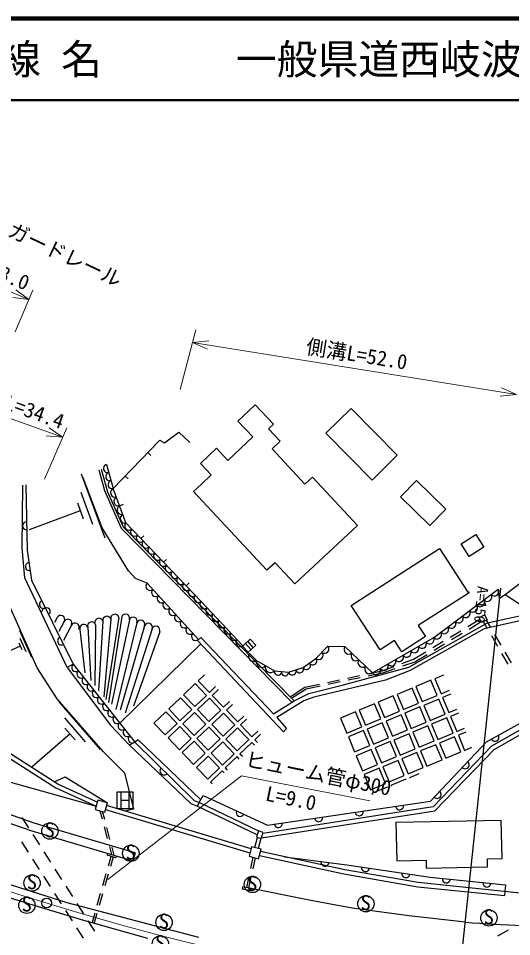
# Model space of a CAD drawing. Units: millimetres, scale not verified. Extents: x 40000 to 680000, y 20000 to 380000.
# Drawn here: x 190134 to 250487, y 267647 to 380000 of the extents above; entities that cross this region are included whole.
import ezdxf
from ezdxf.enums import TextEntityAlignment as Align

# ---------------------------------------------------------------- set-up
doc = ezdxf.new("R2010")
doc.units = ezdxf.units.MM
doc.header["$LTSCALE"] = 1000
doc.linetypes.add('CHAIN', pattern=[18.5, 12, -1.5, 3.5, -1.5])
for name, color, linetype, lineweight in [('M-BGD', 7, 'Continuous', 25), ('M-BMK', 2, 'CHAIN', 13), ('M-BMK-OTRS', 5, 'Continuous', 25), ('M-BMK-SRVR', 3, 'Continuous', 25), ('M-STR-HTXT', 7, 'Continuous', 13), ('M-STR-STRC', 7, 'Continuous', 25), ('M-STR-STRD', 7, 'Continuous', 25), ('M-TTL', 2, 'Continuous', 140), ('M-TTL-LINE', 7, 'Continuous', 50)]:
    doc.layers.add(name, color=color, linetype=linetype, lineweight=lineweight)
doc.layers.add('M-TTL-TXT', color=7, linetype='Continuous')
doc.styles.add('ＭＳ ゴシック', font='')
doc.styles.get('ＭＳ ゴシック').set_extended_font_data('MS Gothic')

msp = doc.modelspace()

# ---------------------------------------------------------------- linework, layer by layer
at = {"layer": 'M-BGD'}
for p, q in [((205989, 326875), (206348, 326528)), ((200274, 324824), (201043, 322064)), ((200909, 325420), (201736, 322471)), ((197823, 324257), (200733, 316432)), ((200384, 317656), (198080, 323787)), ((203210, 323997), (203570, 323650)), ((190618, 315215), (190681, 322891)), ((212534, 323023), (211550, 322104)), ((197768, 322010), (199223, 318097)), ((201043, 322064), (202970, 317776)), ((220554, 312474), (211550, 322104)), ((197349, 320741), (198077, 318784)), ((202513, 320367), (202982, 320541)), ((197713, 319762), (191453, 317435)), ((203593, 312415), (200384, 317656)), ((202970, 317776), (223868, 296484)), ((205120, 316352), (205481, 316698)), ((190944, 311538), (190618, 315215)), ((207885, 313462), (208247, 313808)), ((256209, 314450), (249696, 309483)), ((204468, 311455), (203593, 312415)), ((221538, 313393), (220554, 312474)), ((223952, 310811), (221538, 313393)), ((196085, 300576), (190944, 311538)), ((205886, 310901), (204468, 311455)), ((192441, 300539), (188014, 310386)), ((205886, 310901), (212176, 304004)), ((210651, 310572), (211012, 310918)), ((249019, 309039), (248859, 310166)), ((249696, 309483), (249019, 309039)), ((251576, 308251), (249696, 309483)), ((212481, 308660), (217615, 303240)), ((193095, 307613), (192979, 307392)), ((202784, 306798), (201179, 296308)), ((247553, 306023), (252396, 307116)), ((194865, 306682), (194543, 306070)), ((195750, 306216), (195092, 304966)), ((196635, 305751), (195642, 303862)), ((199574, 305802), (199473, 298382)), ((200470, 306228), (199958, 297706)), ((201440, 306471), (200571, 296976)), ((202410, 306713), (200849, 296659)), ((203713, 306426), (201523, 296100)), ((204641, 306055), (202059, 295449)), ((205570, 305684), (202592, 295357)), ((237895, 300630), (247553, 306023)), ((245123, 305581), (246608, 306471)), ((246774, 306149), (245279, 305246)), ((247547, 305299), (247034, 306180)), ((252791, 306553), (247126, 305290)), ((247389, 306364), (247899, 305487)), ((190276, 305112), (191744, 301846)), ((197664, 305210), (198281, 299912)), ((198619, 305506), (199005, 298972)), ((206498, 305312), (203204, 294990)), ((207427, 304941), (204210, 295860)), ((247126, 305290), (238087, 300193)), ((242979, 304296), (244266, 305067)), ((244424, 304728), (243140, 303952)), ((248401, 304622), (249154, 303325)), ((190173, 303593), (190540, 302777)), ((190316, 304148), (191050, 302515)), ((212444, 303473), (202553, 293768)), ((212049, 303892), (212452, 304247)), ((222584, 292702), (212049, 303892)), ((212452, 304247), (221366, 294918)), ((217423, 303050), (218487, 304044)), ((218590, 302766), (217920, 303514)), ((218873, 303029), (218205, 303780)), ((218487, 304044), (219172, 303306)), ((240835, 303011), (242121, 303782)), ((242284, 303434), (241001, 302658)), ((248804, 303138), (248049, 304434)), ((190356, 303185), (187744, 302011)), ((218240, 302443), (217560, 303178)), ((219172, 303306), (218125, 302335)), ((227995, 303207), (230095, 303138)), ((238493, 301607), (239977, 302497)), ((250061, 300977), (249307, 302273)), ((249656, 302461), (250410, 301163)), ((237039, 301064), (238493, 301607)), ((238651, 301237), (237135, 300724)), ((240145, 302141), (238651, 301237)), ((267829, 302216), (248031, 290943)), ((194900, 296746), (192441, 300539)), ((196851, 300978), (196085, 300576)), ((196085, 300576), (201407, 293503)), ((196851, 300978), (204398, 291435)), ((229745, 298418), (237895, 300630)), ((232857, 299789), (234649, 300172)), ((234649, 300172), (236103, 300714)), ((236188, 300403), (234672, 299891)), ((238087, 300193), (235041, 299043)), ((212894, 299689), (212134, 298961)), ((212134, 298961), (213519, 297517)), ((235041, 299043), (226270, 296959)), ((227967, 298746), (229434, 299059)), ((230412, 299268), (231879, 299581)), ((231958, 299319), (230490, 299010)), ((234672, 299891), (232936, 299525)), ((240619, 299016), (238774, 298246)), ((241390, 297170), (240619, 299016)), ((242150, 299655), (241081, 299209)), ((241081, 299209), (241851, 297363)), ((211774, 298615), (210330, 297231)), ((213158, 297171), (211774, 298615)), ((213519, 297517), (214268, 298236)), ((214611, 297873), (213865, 297157)), ((223371, 296990), (225196, 298155)), ((225330, 297924), (223557, 296803)), ((225196, 298155), (226989, 298537)), ((227065, 298289), (225330, 297924)), ((225654, 297394), (229745, 298418)), ((229511, 298804), (228044, 298495)), ((238312, 298054), (236466, 297283)), ((239082, 296208), (238312, 298054)), ((238774, 298246), (239544, 296400)), ((241851, 297363), (242882, 297793)), ((200503, 290286), (194900, 296746)), ((209969, 296885), (208526, 295500)), ((211353, 295441), (209969, 296885)), ((210330, 297231), (211714, 295787)), ((211714, 295787), (213158, 297171)), ((213504, 296810), (212060, 295426)), ((214888, 295367), (213504, 296810)), ((213865, 297157), (215249, 295713)), ((223868, 296484), (225654, 297394)), ((226270, 296959), (225070, 296509)), ((236005, 297091), (234159, 296321)), ((236775, 295245), (236005, 297091)), ((236466, 297283), (237237, 295438)), ((239544, 296400), (241390, 297170)), ((241582, 296709), (239736, 295939)), ((242352, 294863), (241582, 296709)), ((243065, 297328), (242044, 296901)), ((242044, 296901), (242814, 295056)), ((195109, 296353), (200143, 290548)), ((208526, 295500), (209910, 294057)), ((215249, 295713), (215985, 296419)), ((216329, 296056), (215595, 295352)), ((221366, 294918), (223868, 296484)), ((225070, 296509), (221747, 294469)), ((233698, 296128), (231852, 295358)), ((234468, 294282), (233698, 296128)), ((234159, 296321), (234929, 294475)), ((237237, 295438), (239082, 296208)), ((239275, 295746), (237429, 294976)), ((240045, 293901), (239275, 295746)), ((239736, 295939), (240506, 294093)), ((195787, 294398), (198304, 291496)), ((208165, 295154), (206721, 293770)), ((209549, 293711), (208165, 295154)), ((209910, 294057), (211353, 295441)), ((211699, 295080), (210256, 293696)), ((213084, 293637), (211699, 295080)), ((212060, 295426), (213445, 293983)), ((213445, 293983), (214888, 295367)), ((215234, 295006), (213791, 293622)), ((216618, 293563), (215234, 295006)), ((215595, 295352), (216979, 293909)), ((216979, 293909), (217703, 294602)), ((221747, 294469), (222961, 293102)), ((231391, 295166), (229545, 294395)), ((229545, 294395), (230315, 292550)), ((232161, 293320), (231391, 295166)), ((231852, 295358), (232622, 293512)), ((234929, 294475), (236775, 295245)), ((236968, 294784), (235122, 294014)), ((237738, 292938), (236968, 294784)), ((237429, 294976), (238199, 293130)), ((240506, 294093), (242352, 294863)), ((242545, 294402), (240699, 293632)), ((243315, 292556), (242545, 294402)), ((242814, 295056), (243798, 295466)), ((243981, 295001), (243006, 294594)), ((243006, 294594), (243776, 292748)), ((201407, 293503), (203739, 291054)), ((206721, 293770), (208105, 292326)), ((208105, 292326), (209549, 293711)), ((209895, 293350), (208452, 291966)), ((211279, 291906), (209895, 293350)), ((210256, 293696), (211640, 292252)), ((211640, 292252), (213084, 293637)), ((213430, 293276), (211986, 291891)), ((214814, 291832), (213430, 293276)), ((213791, 293622), (215175, 292178)), ((215175, 292178), (216618, 293563)), ((218046, 294239), (217325, 293548)), ((217325, 293548), (218710, 292104)), ((230315, 292550), (232161, 293320)), ((232622, 293512), (234468, 294282)), ((234660, 293821), (232815, 293051)), ((235431, 291975), (234660, 293821)), ((235122, 294014), (235892, 292168)), ((238199, 293130), (240045, 293901)), ((240238, 293439), (238392, 292669)), ((241008, 291593), (240238, 293439)), ((240699, 293632), (241469, 291786)), ((196465, 292444), (191821, 288416)), ((195836, 293169), (197094, 291718)), ((216965, 293202), (215521, 291817)), ((218349, 291758), (216965, 293202)), ((218710, 292104), (219420, 292786)), ((219764, 292422), (219056, 291743)), ((222961, 293102), (222584, 292702)), ((232353, 292858), (230507, 292088)), ((233123, 291013), (232353, 292858)), ((232815, 293051), (233585, 291205)), ((235892, 292168), (237738, 292938)), ((237930, 292476), (236085, 291706)), ((238700, 290631), (237930, 292476)), ((238392, 292669), (239162, 290823)), ((241469, 291786), (243315, 292556)), ((243776, 292748), (244713, 293139)), ((244896, 292674), (243969, 292287)), ((243969, 292287), (244739, 290441)), ((204398, 291435), (203739, 291054)), ((203739, 291054), (211232, 283956)), ((204783, 291737), (204398, 291435)), ((212448, 284394), (204783, 291737)), ((208452, 291966), (209836, 290522)), ((209836, 290522), (211279, 291906)), ((211625, 291545), (210182, 290161)), ((213010, 290102), (211625, 291545)), ((211986, 291891), (213371, 290448)), ((213371, 290448), (214814, 291832)), ((215160, 291471), (213717, 290087)), ((216544, 290028), (215160, 291471)), ((215521, 291817), (216905, 290374)), ((216905, 290374), (218349, 291758)), ((218695, 291397), (217251, 290013)), ((219021, 291057), (218695, 291397)), ((219056, 291743), (219392, 291393)), ((230507, 292088), (231278, 290242)), ((231278, 290242), (233123, 291013)), ((233585, 291205), (235431, 291975)), ((235623, 291514), (233777, 290744)), ((236393, 289668), (235623, 291514)), ((236085, 291706), (236855, 289861)), ((239162, 290823), (241008, 291593)), ((241200, 291132), (239354, 290362)), ((241970, 289286), (241200, 291132)), ((243507, 292095), (241662, 291324)), ((241662, 291324), (242432, 289479)), ((244278, 290249), (243507, 292095)), ((200503, 290286), (203100, 287670)), ((210182, 290161), (211566, 288718)), ((211566, 288718), (213010, 290102)), ((213717, 290087), (215101, 288643)), ((215101, 288643), (216544, 290028)), ((217251, 290013), (217538, 289714)), ((233316, 290551), (231470, 289781)), ((234086, 288705), (233316, 290551)), ((233777, 290744), (234547, 288898)), ((236855, 289861), (238700, 290631)), ((238893, 290169), (237047, 289399)), ((239663, 288323), (238893, 290169)), ((239354, 290362), (240125, 288516)), ((248031, 290943), (240867, 283512)), ((242432, 289479), (244278, 290249)), ((244739, 290441), (245628, 290812)), ((213356, 289741), (211912, 288357)), ((214740, 288297), (213356, 289741)), ((216890, 289667), (215447, 288283)), ((217167, 289379), (216890, 289667)), ((231470, 289781), (232240, 287935)), ((234547, 288898), (236393, 289668)), ((236586, 289207), (234740, 288436)), ((237356, 287361), (236586, 289207)), ((237047, 289399), (237817, 287553)), ((240125, 288516), (241970, 289286)), ((184805, 287749), (199660, 283599)), ((203100, 287670), (204225, 283233)), ((211912, 288357), (213296, 286913)), ((213296, 286913), (214740, 288297)), ((215086, 287937), (213643, 286552)), ((215313, 287700), (215086, 287937)), ((215447, 288283), (215684, 288035)), ((232240, 287935), (234086, 288705)), ((234279, 288244), (232433, 287474)), ((235049, 286398), (234279, 288244)), ((234740, 288436), (235510, 286591)), ((237817, 287553), (239663, 288323)), ((194501, 286593), (195844, 287182)), ((195844, 287182), (201021, 284021)), ((213643, 286552), (213830, 286357)), ((232433, 287474), (233203, 285628)), ((235510, 286591), (237356, 287361)), ((237548, 286899), (235703, 286129)), ((237565, 286859), (237548, 286899)), ((239129, 287559), (238010, 287092)), ((238010, 287092), (238022, 287063)), ((192081, 281548), (180188, 285646)), ((233203, 285628), (235049, 286398)), ((235241, 285937), (233395, 285167)), ((235282, 285838), (235241, 285937)), ((235703, 286129), (235739, 286042)), ((212262, 284050), (212735, 284924)), ((233395, 285167), (233456, 285021)), ((200785, 283205), (218457, 277911)), ((204225, 283233), (203178, 283010)), ((211232, 283956), (212046, 283599)), ((212046, 283599), (212262, 284050)), ((212046, 283599), (219374, 280097)), ((219554, 280569), (212262, 284050)), ((240867, 283512), (220032, 280262)), ((190550, 282231), (191357, 280967)), ((200109, 283028), (200367, 282061)), ((200696, 281966), (200436, 282938)), ((204436, 277895), (192081, 281548)), ((200624, 281095), (201011, 279646)), ((201343, 279551), (200955, 281000)), ((236326, 281638), (249223, 281907)), ((236326, 281638), (236424, 276939)), ((249321, 277208), (249223, 281907)), ((191896, 280124), (192704, 278860)), ((219055, 278549), (219390, 279792)), ((190530, 279251), (191338, 277987)), ((201268, 278679), (201526, 277713)), ((219800, 279663), (219477, 278432)), ((193242, 278017), (194050, 276753)), ((201056, 277852), (200985, 277609)), ((202044, 277296), (200985, 277609)), ((201862, 277614), (201602, 278585)), ((202116, 277538), (202044, 277296)), ((204436, 277895), (204152, 276936)), ((219647, 277566), (229976, 275322)), ((191876, 277145), (192684, 275881)), ((201149, 276319), (201473, 277465)), ((201717, 277393), (201388, 276246)), ((218835, 277365), (218541, 275994)), ((219123, 277285), (218815, 275927)), ((236424, 276939), (240023, 277014)), ((240023, 277014), (240044, 276014)), ((247522, 277170), (249321, 277208)), ((247543, 276170), (247522, 277170)), ((194588, 275911), (195396, 274647)), ((200469, 273913), (200877, 275357)), ((201111, 275285), (200697, 273844)), ((229976, 275322), (238994, 273756)), ((240044, 276014), (247543, 276170)), ((193223, 275038), (194030, 273774)), ((218331, 275016), (218036, 273645)), ((218594, 274952), (218287, 273594)), ((195934, 273804), (196742, 272540)), ((217581, 273736), (217525, 273454)), ((218592, 273239), (217525, 273454)), ((225937, 272054), (217581, 273736)), ((218649, 273522), (218592, 273239)), ((238994, 273756), (249606, 272661)), ((249657, 273158), (249606, 272661)), ((249742, 273985), (249657, 273158)), ((194569, 272931), (195376, 271667)), ((199789, 271507), (200197, 272951)), ((200421, 272883), (200006, 271441)), ((230988, 271139), (225937, 272054)), ((195915, 270825), (196722, 269561)), ((197280, 271697), (198088, 270433)), ((237902, 270193), (230988, 271139)), ((199193, 269399), (199517, 270545)), ((199730, 270480), (199400, 269334)), ((244831, 269412), (237902, 270193)), ((197261, 268718), (198068, 267454)), ((198626, 269591), (199434, 268327)), ((248780, 267742), (250096, 268463))]:
    msp.add_line(p, q, dxfattribs=at)
for points in [[(212534, 323023), (213728, 324139), (212406, 325553), (214377, 327396), (215755, 325922), (218812, 328780), (216989, 330729), (219123, 332724), (221351, 330340), (220759, 329787), (222184, 328263), (221181, 327325), (225200, 323027), (226111, 323879), (231646, 317959), (223952, 310811)], [(212481, 308660), (203290, 318264), (201736, 322471), (207463, 328402), (208020, 328067), (209780, 329375), (211102, 328097)], [(199985, 324744), (200684, 322234), (202717, 317605), (223607, 296321)], [(191028, 322911), (191228, 314938), (191727, 311272), (196851, 300978)], [(230867, 308175), (241646, 315142), (245113, 309778), (245205, 309838), (245275, 309728), (239068, 305716), (239946, 304356)], [(230095, 303138), (233468, 299920), (240951, 304233), (248859, 310166)], [(239946, 304356), (237048, 302482), (236151, 303870), (234387, 302729), (230867, 308175)], [(212735, 284924), (220633, 281296), (240575, 284216), (247396, 291470), (256909, 296751), (258319, 298342), (267665, 303667), (284239, 304908), (288894, 301245), (292869, 297181), (292561, 296991)], [(218388, 302328), (219277, 301423), (221465, 300169), (223196, 300024), (224993, 300558), (226542, 301681), (227995, 303207)], [(219864, 279730), (241110, 283044), (248341, 290544), (267981, 301727), (283617, 303045)], [(157601, 293006), (164933, 290128), (179855, 284703), (191777, 280595), (204152, 276936)], [(185070, 290907), (186206, 291291), (194730, 285854), (199660, 283599)], [(204398, 291435), (211630, 284306), (212262, 284050)], [(222685, 277418), (230313, 276437), (240499, 274928), (249742, 273985)]]:
    msp.add_lwpolyline(points, dxfattribs=at)
for points in [[(230848, 332270), (236491, 326546), (233416, 323515), (227774, 329239)], [(236874, 321468), (240466, 317952), (242423, 319951), (238831, 323467)], [(244300, 315725), (246115, 316855), (247093, 315284), (245278, 314155)], [(246501, 306678), (247184, 307031), (247500, 306421), (246816, 306068)], [(199865, 284340), (199546, 283183), (200702, 282864), (201021, 284021)], [(219839, 279651), (220077, 280405), (219525, 280578), (219288, 279824)], [(218354, 277498), (219510, 277178), (219830, 278334), (218674, 278654)]]:
    msp.add_lwpolyline(points, close=True, dxfattribs=at)
for centre, radius, start, end in [((201057, 324931), 511, 106.86618, 284.48838), ((201333, 323948), 511, 106.86618, 284.48838), ((201609, 322965), 511, 106.86618, 284.48838), ((201991, 321967), 564, 116.80847, 283.73637), ((202379, 320916), 564, 116.80847, 283.73637), ((202768, 319864), 564, 116.80847, 283.73637), ((203156, 318812), 564, 116.80847, 283.73637), ((191153, 317913), 500, 91.43416, 271.43416), ((203652, 317903), 511, 135.01622, 312.46219), ((204359, 317164), 511, 135.01622, 312.46219), ((205066, 316425), 511, 135.01622, 312.46219), ((205773, 315686), 511, 135.01622, 312.46219), ((206480, 314947), 511, 135.01622, 312.46219), ((207187, 314209), 511, 135.01622, 312.46219), ((207894, 313470), 511, 135.01622, 312.46219), ((191501, 312932), 500, 97.75098, 277.75098), ((208601, 312731), 511, 135.01622, 312.46219), ((209308, 311992), 511, 135.01622, 312.46219), ((210015, 311254), 511, 135.01622, 312.46219), ((206250, 310531), 519, 134.44897, 310.2705), ((206948, 309764), 519, 134.44897, 310.2705), ((210722, 310515), 511, 135.01622, 312.46219), ((211428, 309776), 511, 135.01622, 312.46219), ((248388, 309878), 552, 222.25545, 31.50788), ((207647, 308998), 519, 134.44897, 310.2705), ((212135, 309037), 511, 135.01622, 312.46219), ((247510, 309219), 552, 222.25545, 31.50788), ((193208, 308296), 500, 116.46399, 296.46399), ((193538, 307380), 500, 332.25454, 152.25454), ((208346, 308231), 519, 134.44897, 310.2705), ((212872, 308296), 534, 137.13974, 309.75749), ((213606, 307522), 534, 137.13974, 309.75749), ((245752, 307900), 552, 222.25545, 31.50788), ((246631, 308560), 552, 222.25545, 31.50788), ((195308, 306449), 500, 332.25454, 152.25454), ((200955, 306349), 500, 14.0546, 194.0546), ((201925, 306592), 500, 14.0546, 194.0546), ((203248, 306612), 500, 338.20021, 158.20021), ((204177, 306241), 500, 338.20021, 158.20021), ((209045, 307465), 519, 134.44897, 310.2705), ((209744, 306699), 519, 134.44897, 310.2705), ((214339, 306748), 534, 137.13974, 309.75749), ((243995, 306582), 552, 222.25545, 31.50788), ((244874, 307241), 552, 222.25545, 31.50788), ((196193, 305984), 500, 332.25454, 152.25454), ((197078, 305518), 500, 332.25454, 152.25454), ((198141, 305358), 500, 17.22876, 197.22876), ((199096, 305654), 500, 17.22876, 197.22876), ((199985, 306106), 500, 14.0546, 194.0546), ((205105, 305869), 500, 338.20021, 158.20021), ((206034, 305498), 500, 338.20021, 158.20021), ((206962, 305127), 500, 338.20021, 158.20021), ((210442, 305932), 519, 134.44897, 310.2705), ((215073, 305973), 534, 137.13974, 309.75749), ((243116, 305923), 552, 222.25545, 31.50788), ((211141, 305166), 519, 134.44897, 310.2705), ((211840, 304400), 519, 134.44897, 310.2705), ((215806, 305199), 534, 137.13974, 309.75749), ((216540, 304425), 534, 137.13974, 309.75749), ((241359, 304604), 552, 222.25545, 31.50788), ((242238, 305263), 552, 222.25545, 31.50788), ((195436, 303820), 500, 116.46399, 296.46399), ((217273, 303650), 534, 137.13974, 309.75749), ((239527, 303460), 541, 214.34697, 25.57705), ((240462, 303999), 541, 214.34697, 25.57705), ((218941, 301982), 653, 147.99344, 300.94715), ((226886, 302082), 528, 229.37808, 43.401), ((227612, 302844), 528, 229.37808, 43.401), ((230579, 302800), 590, 145.0852, 307.60916), ((231422, 301996), 590, 145.0852, 307.60916), ((237656, 302382), 541, 214.34697, 25.57705), ((238592, 302921), 541, 214.34697, 25.57705), ((219897, 301237), 648, 163.36587, 317.01738), ((225393, 300822), 479, 213.39643, 38.4973), ((226167, 301383), 479, 213.39643, 38.4973), ((232265, 301191), 590, 145.0852, 307.60916), ((235786, 301303), 541, 214.34697, 25.57705), ((236721, 301843), 541, 214.34697, 25.57705), ((197171, 300585), 507, 129.12923, 307.54566), ((197800, 299790), 507, 129.12923, 307.54566), ((220991, 300610), 648, 163.36587, 317.01738), ((221893, 300072), 439, 167.18004, 3.26429), ((222759, 299999), 439, 167.18004, 3.26429), ((223654, 300129), 470, 192.84808, 20.25469), ((224553, 300396), 470, 192.84808, 20.25469), ((233108, 300387), 590, 145.0852, 307.60916), ((233915, 300225), 541, 214.34697, 25.57705), ((234850, 300764), 541, 214.34697, 25.57705), ((198429, 298994), 507, 129.12923, 307.54566), ((199058, 298199), 507, 129.12923, 307.54566), ((199687, 297404), 507, 129.12923, 307.54566), ((200316, 296608), 507, 129.12923, 307.54566), ((200944, 295813), 507, 129.12923, 307.54566), ((201573, 295018), 507, 129.12923, 307.54566), ((202202, 294223), 507, 129.12923, 307.54566), ((202831, 293427), 507, 129.12923, 307.54566), ((203460, 292632), 507, 129.12923, 307.54566), ((204089, 291837), 507, 129.12923, 307.54566), ((248441, 292051), 500, 209.03443, 29.03443), ((244790, 288698), 500, 226.76661, 46.76661), ((207959, 287925), 500, 135.40919, 315.40919), ((241365, 285056), 500, 226.76661, 46.76661), ((236769, 283658), 500, 188.33003, 8.33003), ((217278, 282837), 500, 155.32424, 335.32424), ((226874, 282210), 500, 188.33003, 8.33003), ((231822, 282934), 500, 188.33003, 8.33003), ((221927, 281485), 500, 188.33003, 8.33003), ((227644, 276780), 500, 172.67612, 352.67612), ((232597, 276099), 500, 171.57303, 351.57303), ((237543, 275366), 500, 171.57303, 351.57303), ((242500, 274724), 500, 174.17366, 354.17366), ((247474, 274217), 500, 174.17366, 354.17366), ((259327, 453820), 184976, 265.50521, 274.21825)]:
    msp.add_arc(centre, radius, start, end, dxfattribs=at)
at = {"layer": 'M-BMK'}
msp.add_lwpolyline([(188554, 273339), (190964, 272570), (193379, 271817), (195799, 271081), (198225, 270362), (200655, 269660), (203091, 268978), (205533, 268314), (207979, 267671), (210431, 267049), (212889, 266449), (215352, 265871), (217820, 265316), (220293, 264785), (222772, 264278), (225256, 263797), (227744, 263342), (230238, 262914), (232736, 262514), (235238, 262142), (237744, 261800), (240255, 261487), (242769, 261205), (243951, 261084)], dxfattribs=at)
at = {"layer": 'M-BMK-OTRS'}
for p, q in [((194969, 286294), (186273, 291842)), ((199795, 284087), (194969, 286294)), ((218601, 278390), (200928, 283684)), ((230072, 275812), (219753, 278055)), ((239062, 274251), (230072, 275812)), ((254505, 272658), (239062, 274251))]:
    msp.add_line(p, q, dxfattribs=at)
at = {"layer": 'M-BMK-SRVR'}
msp.add_line((243951, 261084), (249150, 310277), dxfattribs=at)
msp.add_circle((193592, 271751), 600, dxfattribs=at)
at = {"layer": 'M-STR-HTXT'}
for p, q in [((183043, 349037), (191425, 345590)), ((189727, 341628), (191916, 346734)), ((191425, 345590), (189835, 346803)), ((191425, 345590), (189442, 345846)), ((209911, 334575), (211856, 341871)), ((211453, 340357), (213442, 340561)), ((211453, 340357), (251070, 333969)), ((211453, 340357), (213277, 339539)), ((172209, 337134), (195544, 328743)), ((251070, 333969), (249081, 333766)), ((251070, 333969), (249246, 334788)), ((193332, 323638), (196047, 329903)), ((195544, 328743), (193901, 329883)), ((195544, 328743), (193551, 328909)), ((201072, 274648), (217424, 287335)), ((217424, 287335), (233123, 284245))]:
    msp.add_line(p, q, dxfattribs=at)
at = {"layer": 'M-STR-STRC'}
for p, q in [((202171, 285326), (202171, 283326)), ((204171, 285326), (202171, 285326)), ((202671, 285226), (202671, 283426)), ((202671, 284326), (203671, 284326)), ((203671, 283426), (203671, 285226)), ((204171, 283326), (204171, 285326)), ((202171, 283326), (204171, 283326))]:
    msp.add_line(p, q, dxfattribs=at)
for centre in [(193991, 280570), (203895, 277845), (191811, 274210), (218774, 274029), (191175, 271485), (232653, 271666), (247714, 269940), (207962, 269395), (207508, 266760)]:
    msp.add_circle(centre, 1000, dxfattribs=at)
at = {"layer": 'M-STR-STRD'}
for p, q in [((186683, 274802), (196077, 271809)), ((192584, 271304), (186510, 273185)), ((197852, 269697), (192584, 271304)), ((196077, 271809), (212194, 267586)), ((205991, 267438), (197852, 269697))]:
    msp.add_line(p, q, dxfattribs=at)
at = {"layer": 'M-TTL'}
msp.add_line((680000, 380000), (40000, 380000), dxfattribs=at)
at = {"layer": 'M-TTL-LINE'}
msp.add_line((40000, 370000), (680000, 370000), dxfattribs=at)

# ---------------------------------------------------------------- texts
at = {"layer": 'M-BMK-SRVR', "style": 'ＭＳ ゴシック'}
msp.add_text('A=150', height=1320, rotation=263.967, dxfattribs=at).set_placement((247658, 310435), align=Align.TOP_LEFT)
at = {"layer": 'M-STR-HTXT', "style": 'ＭＳ ゴシック'}
for s, rotation, p in [('ガードレール', 334.799, (195237, 349756)), ('L=13.0', 337.642, (187348, 347591)), ('側溝L=52.0', 350.84, (231309, 337459)), ('ガードパイプ L=34.4', 340.222, (183978, 333221))]:
    msp.add_text(s, height=1833, rotation=rotation, dxfattribs=at).set_placement(p, align=Align.BOTTOM_CENTER)
for s, p in [('ヒューム管φ300', (226828, 287592)), (' L=9.0', (222886, 284703))]:
    msp.add_text(s, height=1833, rotation=348.395, dxfattribs=at).set_placement(p, align=Align.MIDDLE_CENTER)
at = {"layer": 'M-STR-STRC', "style": 'ＭＳ ゴシック'}
for p in [(193346, 279252), (203250, 276527), (191166, 272892), (218129, 272711), (190530, 270167), (232008, 270348), (247069, 268622), (207317, 268077), (206862, 265442)]:
    msp.add_text('S', height=1833, dxfattribs=at).set_placement(p, align=Align.BOTTOM_LEFT)
at = {"layer": 'M-TTL-TXT', "style": 'ＭＳ ゴシック'}
for s, p in [('路 線 名', (180380, 375000)), ('一般県道西岐波吉見線', (216734, 375000))]:
    msp.add_text(s, height=3666, dxfattribs=at).set_placement(p, align=Align.MIDDLE_LEFT)

doc.saveas('drawing.dxf')
